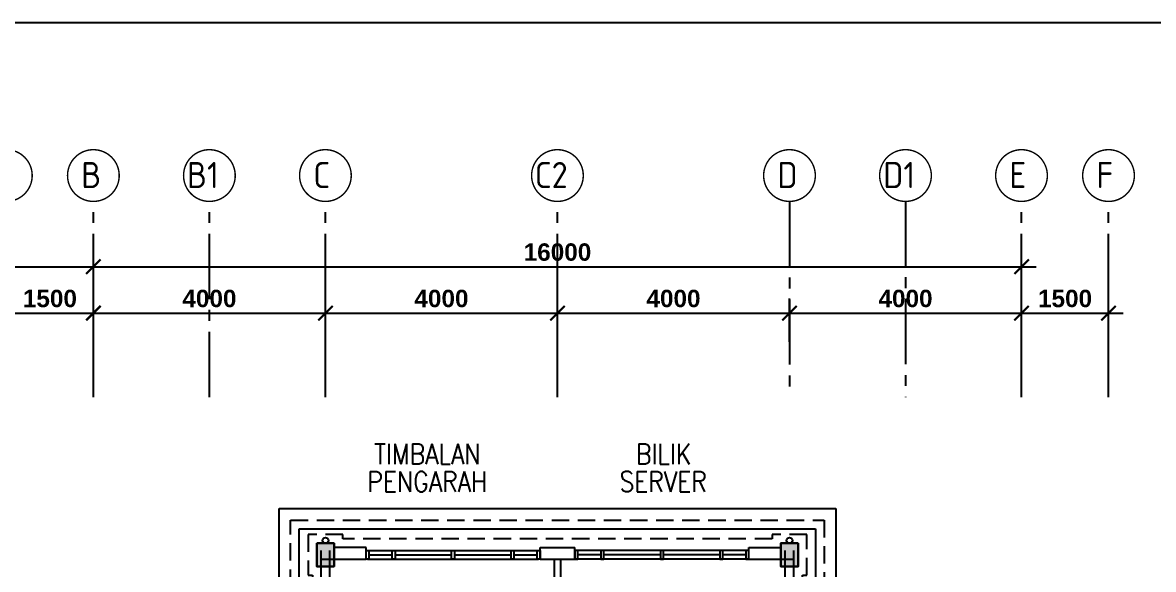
# Model space of a CAD drawing. Header units: inches. Extents: x -86408137 to 595769, y 1041006 to 3160331.
# Drawn here: x 393078 to 412571, y 1098319 to 1107741 of the extents above; entities that cross this region are included whole.
import ezdxf
from ezdxf.enums import TextEntityAlignment as Align

# ---------------------------------------------------------------- set-up
doc = ezdxf.new("R2010")
doc.units = ezdxf.units.IN
doc.header["$MEASUREMENT"] = 0
doc.linetypes.add('CENTER2', pattern=[1.125, 0.75, -0.125, 0.125, -0.125])
doc.linetypes.add('HIDDEN', pattern=[0.375, 0.25, -0.125])
doc.layers.add('COLUMN', color=8, linetype='Continuous', lineweight=30)
doc.layers.add('t3', color=8, linetype='Continuous', lineweight=25)
for name, color, linetype in [('DIM', 4, 'Continuous'), ('DOWNPIPE', 8, 'Continuous'), ('GRID', 8, 'CENTER2'), ('GRID-TEXT', 8, 'Continuous'), ('LW', 2, 'Continuous'), ('partition', 8, 'Continuous'), ('t.block', 4, 'Continuous'), ('WALL', 1, 'Continuous'), ('WIN', 9, 'Continuous')]:
    doc.layers.add(name, color=color, linetype=linetype)
doc.styles.add('LAILA', font='romans.shx', dxfattribs={"width": 0.85, "height": 350})
doc.styles.add('STYLE1', font='ISOCP.SHX')
doc.styles.add('style2', font='sanssb__.ttf', dxfattribs={"height": 1200})

# ---------------------------------------------------------------- blocks, each defined once
blk = doc.blocks.new('_ARCHTICK')
at = {"color": 0, "linetype": 'ByBlock', "const_width": 0.15}
blk.add_lwpolyline([(-0.5, -0.5), (0.5, 0.5)], dxfattribs=at)
blk = doc.blocks.new('WIN')
at = {"layer": 'WIN', "color": 1}
for p, q in [((-2479668, -915155), (-2476718, -915155)), ((-2479668, -915305), (-2476718, -915305)), ((-2479643, -915230), (-2479243, -915230)), ((-2479193, -915230), (-2478218, -915230)), ((-2478168, -915230), (-2477193, -915230)), ((-2477143, -915230), (-2476743, -915230))]:
    blk.add_line(p, q, dxfattribs=at)
for points in [[(-2479693, -915305), (-2479643, -915305), (-2479643, -915155), (-2479693, -915155)], [(-2479243, -915305), (-2479193, -915305), (-2479193, -915155), (-2479243, -915155)], [(-2478218, -915305), (-2478168, -915305), (-2478168, -915155), (-2478218, -915155)], [(-2477193, -915305), (-2477143, -915305), (-2477143, -915155), (-2477193, -915155)], [(-2476743, -915305), (-2476693, -915305), (-2476693, -915155), (-2476743, -915155)]]:
    blk.add_lwpolyline(points, close=True, dxfattribs=at)

msp = doc.modelspace()

# ---------------------------------------------------------------- linework, layer by layer
at = {"layer": 'COLUMN'}
for points in [[(398148, 1098769), (398448, 1098769), (398448, 1098369), (398148, 1098369)], [(406448, 1098769), (406148, 1098769), (406148, 1098369), (406448, 1098369)]]:
    msp.add_lwpolyline(points, close=True, dxfattribs=at)
for points in [[(398148, 1098769), (398448, 1098769), (398148, 1098369), (398448, 1098369)], [(406448, 1098769), (406148, 1098769), (406448, 1098369), (406148, 1098369)]]:
    msp.add_solid(points, dxfattribs=at)
at = {"layer": 'DIM'}
for p, q in [((394298, 1103041), (394298, 1103785)), ((394298, 1103041), (394298, 1103785)), ((410298, 1103041), (410298, 1103785)), ((388548, 1103535), (394548, 1103535)), ((394048, 1103535), (410548, 1103535)), ((394298, 1102241), (394298, 1102985)), ((394298, 1102241), (394298, 1102985)), ((398298, 1102241), (398298, 1102985)), ((398298, 1102241), (398298, 1102985)), ((402298, 1102241), (402298, 1102985)), ((402298, 1102241), (402298, 1102985)), ((406298, 1102241), (406298, 1102985)), ((406298, 1102241), (406298, 1102985)), ((410298, 1102241), (410298, 1102985)), ((410298, 1102241), (410298, 1102985)), ((411798, 1102241), (411798, 1102985)), ((392548, 1102735), (394548, 1102735)), ((394048, 1102735), (398548, 1102735)), ((398048, 1102735), (402548, 1102735)), ((402048, 1102735), (406548, 1102735)), ((406048, 1102735), (410548, 1102735)), ((410048, 1102735), (412048, 1102735))]:
    msp.add_line(p, q, dxfattribs=at)
at = {"layer": 'DOWNPIPE'}
for centre in [(398298, 1098819), (406298, 1098819)]:
    msp.add_circle(centre, 50, dxfattribs=at)
at = {"layer": 'GRID', "ltscale": 1500}
for p, q in [((394298, 1101289), (394298, 1104660)), ((396298, 1101289), (396298, 1104598)), ((398298, 1101289), (398298, 1104660)), ((402298, 1101289), (402298, 1104660)), ((406298, 1104660), (406298, 1101289)), ((408298, 1104667), (408298, 1101289)), ((410298, 1101289), (410298, 1104660)), ((411798, 1101289), (411798, 1104660))]:
    msp.add_line(p, q, dxfattribs=at)
at = {"layer": 'GRID-TEXT', "const_width": 24.7}
for points in [[(393243, 1105106, 1), (392352, 1105106, 0.414214), (392798, 1104660, 0.414214), (393243, 1105106, 1)], [(394743, 1105106, 1), (393852, 1105106, 0.414214), (394298, 1104660, 0.414214), (394743, 1105106, 1)], [(396743, 1105106, 1), (395852, 1105106, 0.414214), (396298, 1104660, 0.414214), (396743, 1105106, 1)], [(398743, 1105106, 1), (397852, 1105106, 0.414214), (398298, 1104660, 0.414214), (398743, 1105106, 1)], [(402743, 1105106, 1), (401852, 1105106, 0.414214), (402298, 1104660, 0.414214), (402743, 1105106, 1)], [(406743, 1105106, 1), (405852, 1105106, 0.414214), (406298, 1104660, 0.414214), (406743, 1105106, 1)], [(408743, 1105106, 1), (407852, 1105106, 0.414214), (408298, 1104660, 0.414214), (408743, 1105106, 1)], [(410743, 1105106, 1), (409852, 1105106, 0.414214), (410298, 1104660, 0.414214), (410743, 1105106, 1)], [(412243, 1105106, 1), (411352, 1105106, 0.414214), (411798, 1104660, 0.414214), (412243, 1105106, 1)]]:
    msp.add_lwpolyline(points, format="xyb", dxfattribs=at)
at = {"layer": 'LW'}
for p, q in [((397498, 1096869), (397498, 1099369)), ((397498, 1099369), (407098, 1099369)), ((407098, 1099369), (407098, 1096869)), ((397848, 1096519), (397848, 1099019)), ((397848, 1099019), (406748, 1099019)), ((406748, 1099019), (406748, 1096519)), ((405598, 1098494), (405598, 1098694))]:
    msp.add_line(p, q, dxfattribs=at)
at = {"layer": 'LW', "linetype": 'HIDDEN', "ltscale": 1200}
for p, q in [((397698, 1096669), (397698, 1099169)), ((397698, 1099169), (406898, 1099169)), ((406898, 1099169), (406898, 1096669))]:
    msp.add_line(p, q, dxfattribs=at)
msp.add_lwpolyline([(409998, 1096294), (406523, 1096294), (406523, 1098219), (406598, 1098219), (406598, 1098919), (405998, 1098919), (405998, 1098844), (398598, 1098844), (398598, 1098919), (397998, 1098919), (397998, 1098219), (398073, 1098219), (398073, 1096294), (394598, 1096294)], dxfattribs=at)
at = {"layer": 'partition'}
for p, q in [((402243, 1098494), (402243, 1093514)), ((402353, 1098494), (402353, 1093514))]:
    msp.add_line(p, q, dxfattribs=at)
at = {"layer": 't.block', "color": 7, "ltscale": 0.5}
msp.add_lwpolyline([(472026, 1042879), (377171, 1042879), (377171, 1107741), (472026, 1107741)], close=True, dxfattribs=at)
at = {"layer": 'WALL'}
for p, q in [((398223, 1095994), (398223, 1098644)), ((398373, 1095994), (398373, 1098644)), ((398998, 1098694), (398448, 1098694)), ((398998, 1098494), (398998, 1098694)), ((401998, 1098494), (401998, 1098694)), ((401998, 1098694), (402598, 1098694)), ((402598, 1098494), (402598, 1098694)), ((405598, 1098694), (406148, 1098694)), ((406223, 1095994), (406223, 1098644)), ((406373, 1095994), (406373, 1098644)), ((398223, 1098494), (398998, 1098494)), ((401998, 1098494), (402598, 1098494)), ((405598, 1098494), (406373, 1098494))]:
    msp.add_line(p, q, dxfattribs=at)

# ---------------------------------------------------------------- block references
at = {"layer": 'DIM', "xscale": 250, "yscale": 250, "zscale": 250, "rotation": 180}
for p in [(394298, 1103535), (394298, 1102735), (398298, 1102735), (402298, 1102735), (406298, 1102735), (410298, 1102735)]:
    msp.add_blockref('_ARCHTICK', p, dxfattribs=at)
at = {"layer": 'DIM', "xscale": 250, "yscale": 250, "zscale": 250}
for p in [(394298, 1103535), (410298, 1103535), (394298, 1102735), (398298, 1102735), (402298, 1102735), (406298, 1102735), (410298, 1102735), (411798, 1102735)]:
    msp.add_blockref('_ARCHTICK', p, dxfattribs=at)
at = {"layer": 'WIN', "xscale": -1, "rotation": 180}
msp.add_blockref('WIN', (2878691, 183340), dxfattribs=at)
at = {"layer": 'WIN', "rotation": 180}
msp.add_blockref('WIN', (-2074095, 183340), dxfattribs=at)

# ---------------------------------------------------------------- texts
at = {"layer": 'DIM', "char_height": 300, "attachment_point": 5, "style": 'style2'}
for s, insert in [('\\A1;16000', (402298, 1103785)), ('\\A1;1500', (393548, 1102985)), ('\\A1;4000', (396298, 1102985)), ('\\A1;4000', (400298, 1102985)), ('\\A1;4000', (404298, 1102985)), ('\\A1;4000', (408298, 1102985)), ('\\A1;1500', (411048, 1102985))]:
    msp.add_mtext(s, dxfattribs=dict(at, insert=insert))
at = {"layer": 'GRID-TEXT', "style": 'STYLE1'}
for s, p in [('B', (394089, 1104890)), ('B1', (395912, 1104890)), ('C', (398089, 1104890)), ('C2', (401908, 1104890)), ('D', (406089, 1104890)), ('D1', (407913, 1104890)), ('E', (410089, 1104890)), ('F', (411589, 1104890))]:
    msp.add_text(s, height=450, dxfattribs=at).set_placement(p)
at = {"layer": 't3', "style": 'LAILA', "width": 0.85}
for s, p in [('TIMBALAN', (399137, 1100480)), ('BILIK', (403650, 1100480)), ('PENGARAH', (399021, 1100007)), ('SERVER', (403367, 1100007))]:
    msp.add_text(s, height=350, dxfattribs=at).set_placement(p, align=Align.TOP_LEFT)

doc.saveas('drawing.dxf')
